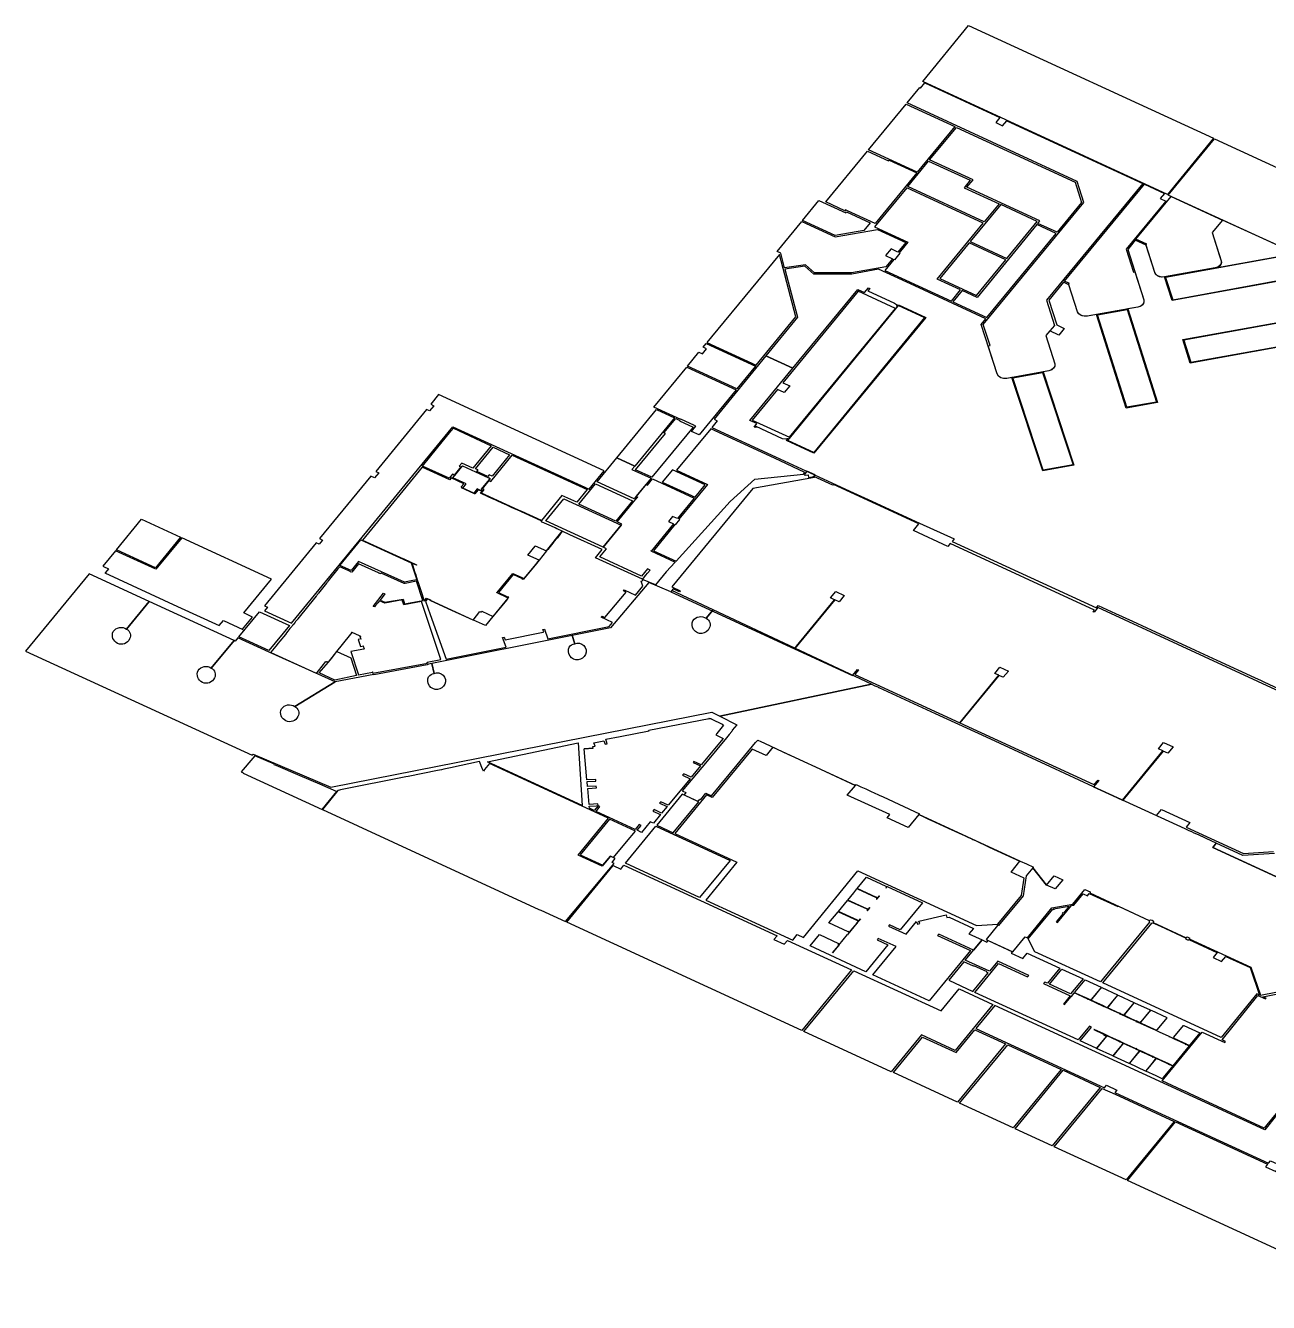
# Model space of a CAD drawing. Extents: x 12.25185 to 12.25467, y 41.79619 to 41.79728.
# Drawn here: x 12.251852 to 12.252783, y 41.796325 to 41.797281 of the extents above; entities that cross this region are included whole.
import ezdxf

# ---------------------------------------------------------------- set-up
doc = ezdxf.new("R2010")
doc.units = 0
doc.layers.add('RM$', color=3, linetype='CONTINUOUS')

msp = doc.modelspace()

# ---------------------------------------------------------------- linework, layer by layer
at = {"layer": 'RM$', "linetype": 'CONTINUOUS'}
for points in [[(12.25255816, 41.79728114), (12.25274166, 41.79719671), (12.25270721, 41.79715475), (12.25252378, 41.79723928)], [(12.2525121, 41.79722316), (12.25252154, 41.79723466), (12.25252225, 41.79723434), (12.2525254, 41.79723817), (12.25258163, 41.79721225), (12.25257848, 41.79720842), (12.2525836, 41.79720606), (12.25258675, 41.79720989), (12.25268858, 41.79716296), (12.2526165, 41.79707539), (12.25262245, 41.79705665), (12.25261902, 41.79705249), (12.25261595, 41.79704896), (12.25262268, 41.79702785), (12.25262269, 41.79702616), (12.25262187, 41.7970245), (12.2526204, 41.79702338), (12.25261819, 41.79702248), (12.25258672, 41.79701689), (12.25258435, 41.79701683), (12.25258219, 41.79701743), (12.25258046, 41.79701862), (12.25257946, 41.79702023), (12.25257276, 41.79704124), (12.25257421, 41.7970415), (12.25256919, 41.79705721), (12.25264436, 41.79714861), (12.25263947, 41.79716447)], [(12.25251135, 41.79722226), (12.25254779, 41.79720547), (12.2525197, 41.79717134), (12.25248331, 41.79718811)], [(12.25263792, 41.79716391), (12.25264276, 41.79714866), (12.25262444, 41.79712641), (12.2526101, 41.79713301), (12.25261159, 41.79713482), (12.25255694, 41.79716), (12.25256148, 41.79716552), (12.25252895, 41.79718051), (12.25254901, 41.79720489)], [(12.25274237, 41.79719638), (12.25292567, 41.79711191), (12.2528913, 41.79707014), (12.2528913, 41.79707014), (12.25270771, 41.79715415)], [(12.25248239, 41.79718706), (12.25249813, 41.7971798), (12.25249863, 41.79718041), (12.25251935, 41.79717086), (12.25248811, 41.79713291), (12.25246739, 41.79714246), (12.25246593, 41.79714313), (12.25246539, 41.79714246), (12.25245115, 41.79714902)], [(12.25251255, 41.79716059), (12.25252819, 41.79717959), (12.25255929, 41.79716526), (12.25255475, 41.79715974), (12.25258101, 41.79714764), (12.2525699, 41.79713415)], [(12.25256915, 41.79713323), (12.25251179, 41.79715967), (12.25248769, 41.79713039), (12.25251265, 41.79711889), (12.2525062, 41.79711105), (12.25250671, 41.79711081), (12.25250261, 41.79710583), (12.2525021, 41.79710606), (12.25249531, 41.79709781), (12.25254524, 41.7970748), (12.25255218, 41.79708323), (12.25253464, 41.79709131)], [(12.25268981, 41.7971624), (12.25270478, 41.7971555), (12.25270163, 41.79715167), (12.25270581, 41.79714974), (12.25267624, 41.79711381), (12.25268175, 41.79709656), (12.25268268, 41.79709673), (12.25268939, 41.79707571), (12.25268953, 41.79707432), (12.25268912, 41.79707301), (12.25268814, 41.79707174), (12.25268667, 41.79707085), (12.25268496, 41.79707028), (12.25264698, 41.79706352), (12.25264514, 41.79706342), (12.25264333, 41.79706373), (12.25264168, 41.7970645), (12.25264051, 41.79706554), (12.25263974, 41.79706684), (12.25263331, 41.79708705), (12.25263305, 41.79708786), (12.25263362, 41.79708796), (12.25262995, 41.79708967)], [(12.2524461, 41.79715021), (12.25246616, 41.79714096), (12.25246667, 41.79714158), (12.25248437, 41.79713344), (12.25247973, 41.79712777), (12.25245835, 41.79712394), (12.25243383, 41.79713525)], [(12.25260958, 41.79713447), (12.25258224, 41.79714708), (12.25255946, 41.79711941), (12.25258681, 41.7971068)], [(12.2527099, 41.79715314), (12.2527484, 41.79713553), (12.25274062, 41.79712608), (12.25274614, 41.79710878), (12.25274732, 41.79710505), (12.25274747, 41.79710371), (12.25274705, 41.79710231), (12.25274602, 41.79710105), (12.25274462, 41.79710021), (12.25274277, 41.79709961), (12.25270494, 41.79709288), (12.25270308, 41.79709275), (12.25270122, 41.79709309), (12.25269957, 41.79709385), (12.25269839, 41.7970949), (12.2526977, 41.79709619), (12.25269099, 41.79711721), (12.25269172, 41.79711734), (12.25268354, 41.79712111)], [(12.25243321, 41.79713447), (12.25245827, 41.79712292), (12.25248984, 41.79712845), (12.25251106, 41.79711867), (12.25250518, 41.79711152), (12.25250005, 41.79711388), (12.25249595, 41.7971089), (12.25250108, 41.79710654), (12.25249612, 41.79710051), (12.2524704, 41.79709594), (12.25244273, 41.7970959), (12.25243601, 41.79710207), (12.25242031, 41.79709977), (12.25241743, 41.79711075), (12.25241474, 41.79711199)], [(12.25262369, 41.79712549), (12.25260935, 41.79713209), (12.25256447, 41.79707756), (12.25255341, 41.79708266), (12.25254647, 41.79707423), (12.25257187, 41.79706253)], [(12.25258595, 41.79710572), (12.25255858, 41.79711833), (12.25253663, 41.79709166), (12.252564, 41.79707905)], [(12.25280343, 41.79709264), (12.25279803, 41.79710926), (12.25270569, 41.79709246), (12.25271109, 41.79707584)], [(12.2525034, 41.79706937), (12.25247554, 41.79708231), (12.25241903, 41.79701363), (12.25242415, 41.79701127), (12.25242008, 41.79700632), (12.25241495, 41.79700869), (12.25239609, 41.79698576), (12.25242391, 41.79697283)], [(12.25250578, 41.79707141), (12.25252522, 41.79706245), (12.25244215, 41.79696151), (12.25242271, 41.79697047)], [(12.25265477, 41.79706448), (12.25267701, 41.79706843), (12.25269897, 41.79699924), (12.25267673, 41.79699529)], [(12.252817, 41.79704559), (12.25281166, 41.79706222), (12.25271926, 41.79704562), (12.2527246, 41.79702899)], [(12.2523616, 41.79704298), (12.25239849, 41.79702601), (12.25238462, 41.79700914), (12.25234768, 41.79702614), (12.25235619, 41.79703649), (12.25235874, 41.79703532), (12.25236189, 41.79703915), (12.25235939, 41.7970403)], [(12.25234706, 41.79702538), (12.252384, 41.79700837), (12.25235629, 41.79697463), (12.25235065, 41.79697723), (12.2523538, 41.79698106), (12.25235279, 41.79698153), (12.25235298, 41.79698176), (12.25234272, 41.79698649), (12.25234253, 41.79698626), (12.25232248, 41.79699547)], [(12.25261412, 41.79694833), (12.25259133, 41.7970173), (12.25261356, 41.79702126), (12.25263638, 41.79695222)], [(12.25232435, 41.79699356), (12.25233779, 41.79698737), (12.25230818, 41.79695132), (12.25229475, 41.7969575)], [(12.25233883, 41.7969869), (12.2523419, 41.79698548), (12.25234171, 41.79698526), (12.25235196, 41.79698054), (12.25232102, 41.79694288), (12.25230873, 41.79694854), (12.25233103, 41.79697569), (12.25233001, 41.79697616)], [(12.25228003, 41.79693955), (12.25229475, 41.7969575), (12.25230818, 41.79695132), (12.25230604, 41.79694871), (12.25232039, 41.79694212), (12.2523078, 41.79692679)], [(12.25233639, 41.79694858), (12.25232871, 41.79693935), (12.25235331, 41.79692804), (12.25236091, 41.79693728)], [(12.25227875, 41.79693804), (12.25230652, 41.79692524), (12.25229394, 41.79690992), (12.25226618, 41.79692272)], [(12.25224149, 41.79691027), (12.25225507, 41.79692679), (12.25229793, 41.79690703), (12.25228434, 41.79689054)], [(12.25193859, 41.79691152), (12.25196784, 41.79689804), (12.25194906, 41.79687521), (12.25191983, 41.79688868)], [(12.25219794, 41.79672989), (12.25226572, 41.79674407), (12.25226878, 41.79669724)], [(12.25235612, 41.7966999), (12.25234367, 41.79670564), (12.25232455, 41.79668235), (12.252337, 41.79667662)], [(12.25232392, 41.79668158), (12.25237948, 41.79665602), (12.25235653, 41.79662814), (12.25230124, 41.79665398)], [(12.25264407, 41.79663094), (12.25264407, 41.79663094), (12.25264712, 41.79662957), (12.25264855, 41.79663131), (12.25267006, 41.79662139), (12.25267035, 41.79662174), (12.25269333, 41.79661097), (12.25269336, 41.79661018), (12.25269373, 41.79660981), (12.25265694, 41.79656507), (12.25260785, 41.79658769), (12.25260288, 41.79659726), (12.25262127, 41.79661956), (12.25262211, 41.79661918), (12.25262242, 41.79661956), (12.25262187, 41.79661981), (12.25263353, 41.79662178), (12.25262914, 41.79661646), (12.25262856, 41.79661672), (12.25262825, 41.79661634), (12.25262885, 41.79661606), (12.25262379, 41.79660993), (12.25262482, 41.79660946), (12.25263532, 41.79662219), (12.25263711, 41.79662251), (12.25264407, 41.79663094)], [(12.25269551, 41.79660904), (12.25269628, 41.7966094), (12.25270192, 41.79660679), (12.25272113, 41.79659792), (12.25272059, 41.79659726), (12.25272264, 41.79659632), (12.25272309, 41.79659687), (12.2527442, 41.79658714), (12.25274443, 41.79658703), (12.25274131, 41.79658323), (12.25274765, 41.79658031), (12.25275078, 41.79658411), (12.25276899, 41.79657572), (12.25277609, 41.7965551), (12.25277408, 41.79655603), (12.25274725, 41.79652345), (12.2526587, 41.79656426), (12.25269551, 41.79660904)], [(12.25271317, 41.79646023), (12.2527821, 41.79642855), (12.2527806, 41.79642671), (12.25278828, 41.79642317), (12.2527898, 41.79642501), (12.25285514, 41.79639499), (12.2528536, 41.79639311), (12.25291034, 41.79636702), (12.25287579, 41.79632504), (12.2526771, 41.7964164)]]:
    msp.add_lwpolyline(points, close=True, dxfattribs=at)
at = {"layer": 'RM$'}
for points in [[(12.25282742, 41.79709937), (12.2527484, 41.79713553), (12.25274062, 41.79712608), (12.25274732, 41.79710505), (12.2527474, 41.79710329), (12.25274657, 41.79710164), (12.25274453, 41.79709998), (12.25279847, 41.7971098)], [(12.25280416, 41.79709231), (12.25271065, 41.79707529), (12.25270493, 41.79709288), (12.25270258, 41.79709279), (12.25270038, 41.7970934), (12.25269868, 41.79709458), (12.2526977, 41.79709619), (12.25269116, 41.79711666), (12.25268298, 41.79712043), (12.25267731, 41.79711355), (12.25268939, 41.79707571), (12.25268943, 41.79707394), (12.25268863, 41.79707233), (12.25268711, 41.79707104), (12.25268496, 41.79707028), (12.25267746, 41.79706895), (12.25269969, 41.79699891), (12.25267628, 41.79699475), (12.25265405, 41.79706478), (12.25264711, 41.79706354), (12.25264476, 41.79706345), (12.25264246, 41.79706405), (12.25264072, 41.7970652), (12.25263974, 41.79706684), (12.25263331, 41.79708705), (12.25262931, 41.79708889), (12.25261834, 41.79707544), (12.2526242, 41.79705697), (12.25262978, 41.7970544), (12.25262568, 41.79704942), (12.25261902, 41.79705249), (12.25261595, 41.79704896), (12.25262268, 41.79702787), (12.25262269, 41.79702616), (12.25262187, 41.7970245), (12.25262034, 41.79702326), (12.25261819, 41.79702248), (12.25261402, 41.79702174), (12.25263711, 41.79695189), (12.25261368, 41.79694779), (12.25259061, 41.79701758), (12.25258672, 41.79701689), (12.25258438, 41.79701683), (12.25258219, 41.79701743), (12.25258046, 41.79701862), (12.25257946, 41.79702023), (12.25256761, 41.79705737), (12.25257102, 41.79706162), (12.25251787, 41.79708614), (12.25249076, 41.79709864), (12.2524706, 41.79709505), (12.25244215, 41.79709501), (12.25243559, 41.79710104), (12.25242056, 41.79709883), (12.25243003, 41.7970627), (12.25240633, 41.79703385), (12.25242659, 41.79702452), (12.2524752, 41.79708353), (12.25248026, 41.79708118), (12.25248317, 41.79708472), (12.25248419, 41.79708424), (12.25248277, 41.79708252), (12.25250278, 41.79707331), (12.25250409, 41.79707218), (12.25250436, 41.79707054), (12.25250559, 41.79707203), (12.25252605, 41.7970626), (12.25244235, 41.79696089), (12.25242188, 41.79697032), (12.25242314, 41.79697187), (12.25242073, 41.79697139), (12.25241884, 41.79697173), (12.25239908, 41.79698081), (12.25239846, 41.79698006), (12.25239744, 41.79698053), (12.25239955, 41.7969831), (12.25239443, 41.79698547), (12.25242659, 41.79702452), (12.25240633, 41.79703385), (12.2523675, 41.79698635), (12.25236989, 41.79698521), (12.25236584, 41.79698027), (12.25241354, 41.79695829), (12.25247205, 41.79693124), (12.25248575, 41.79692492), (12.25252129, 41.79690855), (12.25252137, 41.79690864), (12.25254727, 41.79689671), (12.25254574, 41.79689491), (12.25265387, 41.79684511), (12.25265532, 41.79684687), (12.25266814, 41.79684096), (12.25268093, 41.79683507), (12.25268093, 41.79683507), (12.25268093, 41.79683507), (12.25269167, 41.79683012), (12.25269503, 41.79682857), (12.25272779, 41.79681347), (12.2527441, 41.79680596), (12.2527442, 41.79680591), (12.25277243, 41.7967929), (12.25277736, 41.79679063), (12.25277921, 41.79678977), (12.25280453, 41.79677805)], [(12.25281768, 41.79704525), (12.25272415, 41.79702845), (12.25271854, 41.79704595), (12.25281208, 41.79706276)], [(12.2527949, 41.79678087), (12.25265507, 41.79684531), (12.25265228, 41.79684193), (12.25265153, 41.79684227), (12.25265248, 41.79684343), (12.25254438, 41.79689321), (12.25254271, 41.79689117), (12.2525168, 41.79690311), (12.25252097, 41.79690816), (12.25245707, 41.79693761), (12.25245655, 41.79693698), (12.25244224, 41.79694358), (12.25244314, 41.79694466), (12.25243709, 41.79694744), (12.25243497, 41.79694479), (12.25243573, 41.7969446), (12.25243811, 41.79694468), (12.2524382, 41.79694271), (12.25244247, 41.79694347), (12.25244251, 41.79694336), (12.25244275, 41.79694263), (12.2523965, 41.79693437), (12.25233597, 41.7968608), (12.25234225, 41.79685791), (12.25234168, 41.79685722), (12.25233697, 41.79685939), (12.25233514, 41.79685716), (12.25242765, 41.79681453), (12.25242921, 41.79681643), (12.25245784, 41.79685122), (12.25245481, 41.79685262), (12.25245869, 41.79685734), (12.252465, 41.79685443), (12.25246112, 41.79684971), (12.25245796, 41.79685117), (12.25242776, 41.79681447), (12.25247125, 41.79679444), (12.25247251, 41.79679598), (12.25247503, 41.79679903), (12.25247578, 41.79679869), (12.25247299, 41.79679531), (12.25255157, 41.79675909), (12.2525808, 41.79679462), (12.25257777, 41.79679602), (12.25258165, 41.79680074), (12.25258796, 41.79679783), (12.25258407, 41.79679311), (12.25258092, 41.79679456), (12.25255168, 41.79675904), (12.25265208, 41.79671277), (12.25265487, 41.79671615), (12.25265561, 41.79671581), (12.25265183, 41.79671121), (12.25266585, 41.79670475), (12.25267351, 41.79670122), (12.25270375, 41.79673796), (12.25270028, 41.79673955), (12.25270417, 41.79674427), (12.25271134, 41.79674097), (12.25270745, 41.79673625), (12.25270387, 41.7967379), (12.25267363, 41.79670116), (12.25267535, 41.79670037), (12.25269888, 41.79668953), (12.25270266, 41.79669413), (12.25272388, 41.79668435), (12.25272109, 41.79668097), (12.25276411, 41.79666114), (12.25278665, 41.79666262)], [(12.25289292, 41.79659569), (12.25274099, 41.79666568), (12.25274198, 41.79666689), (12.25274198, 41.79666689), (12.25274278, 41.79666786), (12.25274367, 41.79666894), (12.25273621, 41.79667237), (12.25273621, 41.79667237), (12.25273621, 41.79667237), (12.25273305, 41.79667383), (12.25273294, 41.79667389), (12.25273026, 41.79667512), (12.25272719, 41.79667654), (12.2527254, 41.79667736), (12.25272344, 41.79667827), (12.25272044, 41.79667965), (12.25265183, 41.79671121), (12.2526194, 41.79672616), (12.25257153, 41.79674822), (12.25253337, 41.79676581), (12.25249121, 41.79678524), (12.25249101, 41.79678533), (12.25249034, 41.79678564), (12.25248966, 41.79678595), (12.252489, 41.79678625), (12.25248829, 41.79678658), (12.25248731, 41.79678703), (12.2524855, 41.79678787), (12.2524855, 41.79678787), (12.2524855, 41.79678787), (12.25237174, 41.79676403), (12.25238455, 41.79675742), (12.25238103, 41.7967536), (12.25238141, 41.79675341), (12.25238068, 41.79675252), (12.25238076, 41.79675249), (12.25237895, 41.79675028), (12.25237696, 41.79674788), (12.25237688, 41.79674791), (12.25236236, 41.79673031), (12.25234375, 41.79670805), (12.25234414, 41.79670787), (12.25234649, 41.79670678), (12.25234504, 41.79670501), (12.2523555, 41.79670019), (12.25235696, 41.79670196), (12.25235757, 41.79670168), (12.25236138, 41.7967063), (12.25236569, 41.79670432), (12.25238481, 41.7967276), (12.25239858, 41.79674436), (12.25240019, 41.79674607), (12.25240258, 41.79674497), (12.2524052, 41.79674377), (12.25242327, 41.79673535), (12.25242779, 41.79673327), (12.25243793, 41.79672859), (12.2524403, 41.7967275), (12.25244359, 41.79672598), (12.25245856, 41.79671908), (12.2524735, 41.7967122), (12.25247405, 41.79671279), (12.25247749, 41.79671119), (12.25248111, 41.79670954), (12.25248568, 41.79670742), (12.25248686, 41.79670688), (12.2524911, 41.79670493), (12.25249413, 41.79670353), (12.25252142, 41.79669096), (12.25252099, 41.79669044), (12.25252373, 41.79668905), (12.25252758, 41.79668727), (12.25253257, 41.79668498), (12.25254294, 41.7966802), (12.25255562, 41.79667435), (12.25255818, 41.79667317), (12.25256048, 41.79667211), (12.25256146, 41.79667166), (12.25256331, 41.79667081), (12.25257364, 41.79666605), (12.25258551, 41.79666057), (12.25259666, 41.79665544), (12.25259677, 41.79665557), (12.25260145, 41.79665342), (12.25260669, 41.796651), (12.2526062, 41.79665043), (12.2526166, 41.79663756), (12.25262228, 41.79664446), (12.25262864, 41.79664154), (12.25262296, 41.79663463), (12.2526166, 41.79663756), (12.2526062, 41.79665043), (12.25260128, 41.79664446), (12.25259894, 41.7966296), (12.25258067, 41.7966074), (12.25257988, 41.79660734), (12.25257135, 41.79659677), (12.25257293, 41.79659604), (12.25259119, 41.79658765), (12.25260063, 41.79659889), (12.2526022, 41.79659815), (12.25262044, 41.79662061), (12.25263627, 41.79662327), (12.25264531, 41.79663419), (12.25264916, 41.79663243), (12.25264915, 41.79663209), (12.25264886, 41.79663168), (12.25269333, 41.79661099), (12.25269446, 41.79661153), (12.25269577, 41.79661135), (12.25269657, 41.79661054), (12.25269641, 41.79660957), (12.25272125, 41.79659807), (12.25272185, 41.7965988), (12.2527239, 41.79659785), (12.25272337, 41.79659721), (12.25276947, 41.79657597), (12.25277677, 41.79655523), (12.25283913, 41.79656747)], [(12.25227687, 41.79673998), (12.25227687, 41.79673998), (12.25227687, 41.79673998), (12.25227027, 41.79673966), (12.25227687, 41.79673998), (12.25227687, 41.79673998), (12.25227687, 41.79673998), (12.25227676, 41.79674124), (12.25227839, 41.79674156), (12.25227748, 41.79674417), (12.25228505, 41.79674562), (12.25228596, 41.79674305), (12.25228758, 41.79674337), (12.25228636, 41.79674685), (12.25229718, 41.79674891), (12.25231883, 41.79675315), (12.25231873, 41.79675346), (12.25236389, 41.79676237), (12.25236391, 41.79676234), (12.25236367, 41.79676229), (12.25236373, 41.79676212), (12.25236432, 41.79676223), (12.25236434, 41.79676216), (12.25236504, 41.7967623), (12.25236543, 41.7967621), (12.25236547, 41.79676213), (12.25237398, 41.79675774), (12.25237393, 41.79675768), (12.25237452, 41.79675737), (12.25236951, 41.79675104), (12.25236951, 41.79675104), (12.25236875, 41.79675004), (12.25237436, 41.79674741), (12.25235798, 41.79672752), (12.25235241, 41.79673019), (12.25235178, 41.79672942), (12.25235741, 41.79672683), (12.25235041, 41.79671832), (12.25234478, 41.79672091), (12.2523439, 41.79671984), (12.25234951, 41.79671722), (12.25233319, 41.7966974), (12.25232756, 41.79669999), (12.25232668, 41.79669892), (12.25233231, 41.79669632), (12.25232827, 41.79669142), (12.25232264, 41.79669402), (12.25232176, 41.79669294), (12.25232751, 41.79669029), (12.25232217, 41.79668379), (12.25231977, 41.79668493), (12.25231326, 41.79667702), (12.25230992, 41.79667856), (12.25231288, 41.79668215), (12.25231144, 41.79668281), (12.25230849, 41.79667922), (12.2522791, 41.79669277), (12.25228205, 41.79669636), (12.25228066, 41.79669689), (12.25227766, 41.79669343), (12.25227416, 41.79669504), (12.25227402, 41.7966967), (12.25227913, 41.79669695), (12.25228062, 41.79669702), (12.25228051, 41.79669828), (12.25228051, 41.79669828), (12.25227391, 41.79669795), (12.25227286, 41.79670999), (12.25227946, 41.79671031), (12.25227934, 41.79671157), (12.25227275, 41.79671125), (12.25227241, 41.79671514), (12.25227901, 41.79671546), (12.2522789, 41.79671672), (12.2522723, 41.7967164), (12.25227027, 41.79673966)], [(12.25278722, 41.79666123), (12.25276356, 41.79665972), (12.25274367, 41.79666894), (12.25274198, 41.79666689), (12.25274099, 41.79666568), (12.25284021, 41.79661998)], [(12.25281307, 41.79649629), (12.25278153, 41.79645796), (12.25277963, 41.79645565), (12.25272361, 41.79648147), (12.25272051, 41.7964829), (12.25271991, 41.79648318), (12.25271991, 41.79648318), (12.25271991, 41.79648318), (12.25271818, 41.79648397), (12.25270312, 41.79649092), (12.25273322, 41.7965275), (12.25275003, 41.79651975), (12.25275067, 41.79652052), (12.25274797, 41.79652179), (12.25274797, 41.79652179), (12.2527747, 41.79655496), (12.25278049, 41.7965523), (12.25278095, 41.79655286), (12.25277856, 41.79655396), (12.25283755, 41.79656556)], [(12.25266795, 41.7964809), (12.25271204, 41.79646058), (12.25267607, 41.79641687), (12.25262234, 41.79644162), (12.25265832, 41.79648533), (12.25266795, 41.7964809)]]:
    msp.add_lwpolyline(points, dxfattribs=at)
for points in [[(12.25239912, 41.79702679), (12.25242882, 41.79706294), (12.25241646, 41.79710964), (12.25239529, 41.797084), (12.2523657, 41.79704798), (12.25236223, 41.79704375)], [(12.25206952, 41.79689384), (12.25203078, 41.79684669), (12.25203293, 41.7968457), (12.2520307, 41.79684298), (12.25205093, 41.79683367), (12.25217191, 41.79698065), (12.25227393, 41.7969339), (12.25228517, 41.79694765), (12.25216124, 41.79700477), (12.25215533, 41.79699756), (12.25215759, 41.79699651), (12.25215442, 41.79699266), (12.25215222, 41.79699367), (12.25211409, 41.79694733), (12.25211633, 41.7969463), (12.25211315, 41.79694244), (12.25211046, 41.79694367), (12.25207194, 41.79689696), (12.2520742, 41.79689592), (12.25207168, 41.79689285)], [(12.25217224, 41.7969796), (12.25220069, 41.79696656), (12.25218691, 41.79694972), (12.2521785, 41.79695358), (12.2521766, 41.79695125), (12.25217784, 41.79695065), (12.25217283, 41.79694453), (12.25217157, 41.79694511), (12.25216913, 41.79694212), (12.25214909, 41.7969513), (12.25215954, 41.79696407), (12.25217042, 41.79697737)], [(12.25241277, 41.79695724), (12.25236501, 41.79697926), (12.25233947, 41.79694822), (12.25236258, 41.79693757), (12.2523411, 41.79691145), (12.25234155, 41.79691124), (12.2523384, 41.7969074), (12.25233819, 41.7969075), (12.25232206, 41.7968879), (12.2523391, 41.79688005), (12.25237965, 41.7969247), (12.25239797, 41.79694153), (12.25243462, 41.79694522), (12.25243563, 41.79694652)], [(12.25220209, 41.79696543), (12.2522144, 41.79695979), (12.25220121, 41.79694367), (12.25219916, 41.79694461), (12.25219815, 41.79694338), (12.25218996, 41.79694716), (12.25219095, 41.79694837), (12.2521889, 41.79694931)], [(12.25219918, 41.79694043), (12.25220042, 41.79693986), (12.25221639, 41.79695937), (12.25227247, 41.79693367), (12.25226471, 41.79692419), (12.25225358, 41.79692929), (12.25223818, 41.79691048), (12.25222352, 41.7969172), (12.25222108, 41.79691832), (12.25219324, 41.79693109), (12.25219541, 41.79693374), (12.25219415, 41.79693432)], [(12.25215506, 41.79685064), (12.25216808, 41.79684467), (12.25218691, 41.79683605), (12.252187, 41.796836), (12.25219214, 41.79684228), (12.25219306, 41.79684185), (12.25219344, 41.79684231), (12.25219348, 41.79684265), (12.25220204, 41.79683875), (12.25221328, 41.79685249), (12.25220508, 41.79685626), (12.25220476, 41.79685644), (12.25220481, 41.7968565), (12.25220512, 41.79685659), (12.25221682, 41.79687087), (12.25222521, 41.79686706), (12.25223391, 41.79687769), (12.25223646, 41.79688081), (12.25222811, 41.79688469), (12.25223351, 41.79689129), (12.25223348, 41.79689154), (12.25223355, 41.79689163), (12.25224211, 41.79688772), (12.25225385, 41.79690247), (12.25225057, 41.79690397), (12.25224968, 41.79690438), (12.25224843, 41.79690495), (12.2522457, 41.7969062), (12.25224234, 41.79690774), (12.25223882, 41.79690936), (12.25223807, 41.79691016), (12.25222006, 41.79691841), (12.25221805, 41.79691934), (12.25221578, 41.79692038), (12.25221219, 41.79692202), (12.25220871, 41.79692362), (12.25220561, 41.79692504), (12.25220401, 41.79692577), (12.25220401, 41.79692577), (12.25220273, 41.79692635), (12.25220117, 41.79692707), (12.25219839, 41.79692834), (12.25219839, 41.79692834), (12.25219265, 41.79693097), (12.25219438, 41.79693308), (12.25219332, 41.79693356), (12.25219266, 41.79693275), (12.25219082, 41.7969336), (12.25218832, 41.79693053), (12.25218809, 41.79693043), (12.25217834, 41.7969349), (12.25217883, 41.79693549), (12.25217814, 41.79693581), (12.25218001, 41.7969381), (12.25217067, 41.79694238), (12.25216956, 41.79694103), (12.25214881, 41.79695053), (12.25210409, 41.79689588), (12.25213498, 41.79688172), (12.25213504, 41.7968818), (12.25214468, 41.79687738), (12.25214456, 41.79687723), (12.25214466, 41.79687718), (12.25214461, 41.79687712), (12.25214114, 41.79687867), (12.25214156, 41.79687739), (12.2521418, 41.79687665), (12.25214261, 41.79687419), (12.25214343, 41.7968717), (12.25214343, 41.7968717), (12.25214361, 41.79687112), (12.25214378, 41.79687063), (12.25214405, 41.7968698), (12.25214412, 41.79686959), (12.25214412, 41.79686959), (12.25214412, 41.79686959), (12.25214412, 41.79686959), (12.25214491, 41.79686716), (12.25214524, 41.79686617), (12.25214619, 41.79686328), (12.25214632, 41.79686289), (12.25214644, 41.7968625), (12.25214765, 41.79685883), (12.25214865, 41.79685575), (12.25215049, 41.79685024), (12.25215223, 41.79685237), (12.25215271, 41.79685209), (12.25215505, 41.79685101), (12.25215506, 41.79685064)], [(12.25217915, 41.79695156), (12.25219849, 41.79694259), (12.25219866, 41.79694262), (12.25219991, 41.79694204), (12.25219925, 41.79694124), (12.25219919, 41.79694116), (12.25219908, 41.79694121), (12.25219318, 41.79693399), (12.25219339, 41.7969339), (12.25219322, 41.79693387), (12.25219256, 41.79693306), (12.25219015, 41.79693415), (12.25218757, 41.796931), (12.25217936, 41.79693476), (12.25218195, 41.79693792), (12.2521718, 41.79694258), (12.2521728, 41.79694381), (12.25217291, 41.79694376), (12.25217335, 41.7969443), (12.25217837, 41.79695044), (12.25217881, 41.79695098), (12.25217861, 41.79695107), (12.25217867, 41.79695115), (12.25217877, 41.7969511)], [(12.25232142, 41.79694164), (12.25235268, 41.79692727), (12.25234009, 41.79691193), (12.25233644, 41.7969136), (12.25233328, 41.79690976), (12.25233716, 41.79690797), (12.25232063, 41.79688788), (12.25232047, 41.79688795), (12.25232027, 41.79688771), (12.25233847, 41.79687932), (12.25233161, 41.79687206), (12.25232369, 41.79686244), (12.25232369, 41.79686244), (12.25231401, 41.79686646), (12.25231651, 41.79686951), (12.25231779, 41.79687107), (12.25231965, 41.79687334), (12.25231761, 41.79687428), (12.25231322, 41.79686893), (12.25228203, 41.79688322), (12.25228701, 41.79688931), (12.25228436, 41.79689053), (12.25229793, 41.79690703), (12.25229856, 41.7969078), (12.25229497, 41.79690945), (12.25230995, 41.79692769), (12.2523101, 41.79692762), (12.25231031, 41.79692786), (12.25230913, 41.7969284), (12.25231662, 41.79693753), (12.25231764, 41.79693706)], [(12.2520361, 41.79686656), (12.25196887, 41.79689756), (12.25194945, 41.79687397), (12.2519192, 41.79688791), (12.25190966, 41.7968763), (12.25191025, 41.79687602), (12.25191384, 41.79687438), (12.25191163, 41.79687169), (12.25191129, 41.79687127), (12.25196557, 41.79684625), (12.25199696, 41.79683179), (12.25200009, 41.79683559), (12.25201463, 41.79682889), (12.25201474, 41.79682902), (12.25201474, 41.79682903), (12.25201444, 41.79682917), (12.25202192, 41.79683826), (12.25201531, 41.7968413)], [(12.25215506, 41.79685064), (12.25215494, 41.7968507), (12.25215482, 41.79685093), (12.25215278, 41.79685187), (12.25215137, 41.79685014), (12.25215486, 41.79684027), (12.25216675, 41.79680659), (12.25221171, 41.79681563), (12.25220911, 41.79682286), (12.25221028, 41.79682309), (12.25221094, 41.79682125), (12.25223955, 41.796827), (12.25223999, 41.79682706), (12.25223932, 41.79682893), (12.25224048, 41.79682917), (12.25224308, 41.79682193), (12.252289, 41.7968312), (12.25229146, 41.79683407), (12.25228297, 41.79683804), (12.25228361, 41.7968388), (12.25228578, 41.79683778), (12.25230178, 41.79685683), (12.25229964, 41.79685784), (12.25230028, 41.7968586), (12.25230875, 41.79685461), (12.25231421, 41.79686138), (12.25231286, 41.79686521), (12.25231429, 41.7968655), (12.25231404, 41.7968665), (12.25227876, 41.79688267), (12.25228375, 41.79688877), (12.25225941, 41.79689992), (12.25225385, 41.79690247), (12.25225014, 41.79689753), (12.25225009, 41.79689747), (12.25225004, 41.7968974), (12.25224762, 41.79689444), (12.25224298, 41.79688878), (12.25224211, 41.79688772), (12.25223649, 41.79688085), (12.25223447, 41.79687837), (12.25222596, 41.79686798), (12.25222449, 41.7968663), (12.25222371, 41.79686665), (12.25222392, 41.79686692), (12.25221707, 41.79687006), (12.25220602, 41.79685656), (12.25221288, 41.79685342), (12.2522134, 41.79685319), (12.25221358, 41.79685341), (12.25221374, 41.79685334), (12.25221333, 41.79685283), (12.25221336, 41.79685258), (12.25221331, 41.79685252), (12.25221297, 41.79685212), (12.25221281, 41.79685191), (12.25221271, 41.79685179), (12.25221103, 41.79684974), (12.25220309, 41.79684004), (12.25220213, 41.79683886), (12.25220204, 41.79683875), (12.25220201, 41.7968387), (12.25220198, 41.79683867), (12.25220183, 41.79683875), (12.25219624, 41.79683195), (12.25218742, 41.79683599), (12.25218709, 41.79683597), (12.252187, 41.796836)], [(12.25210307, 41.79689615), (12.25214073, 41.79687885), (12.25214491, 41.79686607), (12.25214189, 41.79686549), (12.25213565, 41.79686435), (12.25210115, 41.79687992), (12.2520956, 41.79687303), (12.25208717, 41.79687683)], [(12.2521133, 41.79684596), (12.25211254, 41.7968463), (12.25211238, 41.79684611), (12.25211212, 41.79684623), (12.25212, 41.79685602), (12.25212104, 41.79685556), (12.25211737, 41.79685091), (12.25212086, 41.79684934), (12.25213463, 41.79685166), (12.25213578, 41.79684819), (12.25214945, 41.79685073), (12.25214473, 41.79686499), (12.25213615, 41.7968634), (12.25213542, 41.79686326), (12.2521182, 41.79687103), (12.25211786, 41.7968706), (12.25211786, 41.7968706), (12.25211736, 41.79687083), (12.25211723, 41.79687089), (12.25211678, 41.79687109), (12.25211652, 41.79687121), (12.25211614, 41.79687138), (12.25210121, 41.79687811), (12.25209626, 41.79687196), (12.252096, 41.79687207), (12.25209584, 41.79687188), (12.25209392, 41.79687275), (12.25208711, 41.79687582), (12.25208583, 41.79687424), (12.25207861, 41.79686527), (12.25207843, 41.79686505), (12.25207832, 41.79686491), (12.25207789, 41.79686438), (12.25207725, 41.79686358), (12.25207133, 41.79685624), (12.25207097, 41.79685579), (12.25207069, 41.79685544), (12.25207048, 41.79685518), (12.25207026, 41.7968549), (12.25207, 41.79685458), (12.2520697, 41.79685421), (12.25206953, 41.796854), (12.25206398, 41.79684712), (12.25205579, 41.79683695), (12.25205565, 41.79683677), (12.25205542, 41.79683649), (12.25205519, 41.79683621), (12.25205481, 41.79683573), (12.2520545, 41.79683535), (12.25205414, 41.7968349), (12.25205378, 41.79683445), (12.25205304, 41.79683353), (12.25205218, 41.79683247), (12.25205189, 41.7968321), (12.25205124, 41.79683129), (12.25204985, 41.79682957), (12.25204823, 41.79682756), (12.2520473, 41.79682641), (12.25204641, 41.7968253), (12.25204226, 41.7968202), (12.25204102, 41.79681866), (12.25204096, 41.79681868), (12.25203925, 41.79681656), (12.2520368, 41.79681353), (12.25203686, 41.7968135), (12.25203558, 41.7968119), (12.2520358, 41.7968118), (12.25203566, 41.79681162), (12.25206953, 41.79679634), (12.25206967, 41.79679652), (12.25206994, 41.7967964), (12.25206995, 41.79679641), (12.25207121, 41.79679799), (12.25207127, 41.79679796), (12.25207678, 41.79680484), (12.25207681, 41.79680488), (12.25207731, 41.79680466), (12.25207756, 41.79680496), (12.25207862, 41.79680449), (12.25208499, 41.79681246), (12.25209439, 41.79682421), (12.25209635, 41.79682665), (12.25209609, 41.79682677), (12.25209619, 41.79682689), (12.25210174, 41.79682432), (12.25210174, 41.79682432), (12.25210283, 41.79682382), (12.25210274, 41.79682371), (12.25210217, 41.79682397), (12.2521029, 41.79682178), (12.25210323, 41.79682184), (12.25210324, 41.79682181), (12.25210099, 41.79682138), (12.25210272, 41.79681623), (12.25210498, 41.79681664), (12.25210499, 41.7968166), (12.25210466, 41.79681654), (12.25210547, 41.79681435), (12.25210514, 41.79681428), (12.2520954, 41.79681246), (12.25210117, 41.79679503), (12.25211158, 41.79679698), (12.2521115, 41.79679721), (12.25211162, 41.79679723), (12.25211196, 41.79679623), (12.25211184, 41.79679621), (12.25211158, 41.79679698), (12.2521115, 41.79679721), (12.25211162, 41.79679723), (12.25211196, 41.79679623), (12.25215281, 41.79680379), (12.25215255, 41.79680456), (12.25215255, 41.79680456), (12.25215269, 41.79680458), (12.25216283, 41.79680646), (12.25215344, 41.79683486), (12.25214846, 41.79684985), (12.25213507, 41.79684737), (12.25213389, 41.79685092), (12.2521342, 41.79685113), (12.25212084, 41.79684865), (12.2521169, 41.79685043), (12.25211563, 41.79684885), (12.25211498, 41.79684804), (12.25211467, 41.79684765), (12.25211431, 41.7968472), (12.25211401, 41.79684684)], [(12.25202697, 41.7968422), (12.25204945, 41.79683186), (12.25203402, 41.7968131), (12.25201156, 41.79682344)], [(12.25208499, 41.79681248), (12.25209543, 41.79680763), (12.25209982, 41.79679436), (12.25208343, 41.79679108), (12.25207175, 41.79679635), (12.25207877, 41.79680453), (12.25208099, 41.79680731)], [(12.2524116, 41.79674073), (12.2524065, 41.79673454), (12.252396, 41.7967394), (12.25236615, 41.79670304), (12.25236177, 41.79670506), (12.25233803, 41.79667615), (12.25238461, 41.79665472), (12.25236127, 41.79662636), (12.25242651, 41.79659635), (12.25242989, 41.79660046), (12.25243444, 41.79659838), (12.25247524, 41.79664831), (12.25256405, 41.79660737), (12.25257994, 41.79660824), (12.25259771, 41.79662984), (12.25259981, 41.79664273), (12.25258993, 41.79664725), (12.25259666, 41.79665544), (12.25252092, 41.79669035), (12.25251298, 41.79668071), (12.25249722, 41.7966878), (12.25249917, 41.7966904), (12.25246734, 41.79670493), (12.2524735, 41.7967122), (12.25241179, 41.79674064)], [(12.25201333, 41.79672239), (12.25201494, 41.79672167), (12.25201475, 41.79672144), (12.25207408, 41.7966941), (12.25208496, 41.79670767), (12.25208476, 41.79670763), (12.25207213, 41.79671303), (12.25205764, 41.79671924), (12.25203954, 41.79672698), (12.25203801, 41.79672764), (12.25203832, 41.79672805), (12.2520235, 41.79673441), (12.252022, 41.79673264)], [(12.25225619, 41.79661028), (12.25228875, 41.79664888), (12.25229272, 41.79665372), (12.25229113, 41.79665456), (12.25229173, 41.79665529), (12.25229356, 41.79665751), (12.25228984, 41.79665922), (12.2522837, 41.79665176), (12.25226576, 41.79665992), (12.25228846, 41.79668754), (12.25228775, 41.79668787), (12.25219942, 41.79672859), (12.25219569, 41.79672406), (12.25219473, 41.79672288), (12.25219403, 41.7967243), (12.25219184, 41.79673004), (12.25217004, 41.79672524), (12.25216894, 41.79672501), (12.25216518, 41.79672427), (12.25216341, 41.79672391), (12.25216192, 41.79672362), (12.25216044, 41.79672333), (12.25213845, 41.79671895), (12.2521367, 41.79671862), (12.2520877, 41.79670883), (12.25208693, 41.79670869), (12.25208569, 41.79670844), (12.2520742, 41.79669404), (12.25223639, 41.7966193), (12.25223766, 41.79661872)], [(12.25230863, 41.79667792), (12.25228917, 41.79668689), (12.25226718, 41.79666017), (12.25228418, 41.79665234), (12.25228984, 41.79665922), (12.25229231, 41.79665808), (12.25230198, 41.79666984)], [(12.25229195, 41.79665212), (12.25229759, 41.79664952), (12.25229998, 41.79665244), (12.25241478, 41.79659965), (12.25241238, 41.79659672), (12.25242006, 41.79659319), (12.25242246, 41.79659611), (12.25247056, 41.79657408), (12.25243324, 41.7965287), (12.25225717, 41.79660979)], [(12.25246756, 41.79660045), (12.25246775, 41.79660036), (12.25246806, 41.79660075), (12.25246788, 41.79660083), (12.25247016, 41.7966036), (12.25247002, 41.79660367), (12.25246879, 41.79660218), (12.25246839, 41.79660236), (12.25246849, 41.79660247), (12.25246797, 41.79660271), (12.25246788, 41.79660259), (12.25245357, 41.79660919), (12.25246043, 41.79661753), (12.2524607, 41.79661741), (12.25246081, 41.79661754), (12.25247486, 41.79661107), (12.25247476, 41.79661096), (12.25247527, 41.79661072), (12.25247537, 41.79661084), (12.25247576, 41.79661065), (12.2524748, 41.79660948), (12.25247461, 41.79660957), (12.2524743, 41.79660918), (12.25247448, 41.7966091), (12.25247005, 41.79660371), (12.25247019, 41.79660365), (12.25247463, 41.79660903), (12.25247481, 41.79660895), (12.25247513, 41.79660933), (12.25247494, 41.79660941), (12.25247518, 41.7966097), (12.25247722, 41.79661219), (12.25247708, 41.79661225), (12.25247585, 41.79661076), (12.25247546, 41.79661094), (12.25247555, 41.79661106), (12.25247504, 41.79661129), (12.25247494, 41.79661118), (12.25246064, 41.79661777), (12.2524675, 41.79662611), (12.25246776, 41.79662599), (12.25246787, 41.79662613), (12.25248192, 41.79661966), (12.25248183, 41.79661954), (12.25248198, 41.79661947), (12.25248234, 41.7966193), (12.25248243, 41.79661942), (12.25248283, 41.79661924), (12.2524821, 41.79661835), (12.25248225, 41.79661829), (12.25248429, 41.79662077), (12.25248415, 41.79662084), (12.25248292, 41.79661934), (12.25248252, 41.79661953), (12.25248262, 41.79661964), (12.2524821, 41.79661988), (12.25248201, 41.79661976), (12.2524677, 41.79662636), (12.25247212, 41.79663173), (12.25247456, 41.79663469), (12.25247483, 41.79663457), (12.25247494, 41.79663471), (12.25248898, 41.79662824), (12.25248889, 41.79662812), (12.2524894, 41.79662789), (12.2524895, 41.796628), (12.25248989, 41.79662782), (12.25248917, 41.79662694), (12.25248931, 41.79662687), (12.25249135, 41.79662936), (12.25249121, 41.79662942), (12.25248998, 41.79662793), (12.25248959, 41.79662811), (12.25248968, 41.79662823), (12.25248917, 41.79662846), (12.25248907, 41.79662835), (12.25247477, 41.79663494), (12.25247821, 41.79663912), (12.25248179, 41.79664347), (12.25249625, 41.79663681), (12.252497, 41.79663646), (12.25249623, 41.79663552), (12.25249637, 41.79663546), (12.25249715, 41.79663639), (12.25249715, 41.79663639), (12.25252357, 41.79662421), (12.25250699, 41.79660405), (12.25249887, 41.79660779), (12.25249805, 41.7966068), (12.25251129, 41.7966007), (12.25251926, 41.79661039), (12.2525199, 41.79660839), (12.25252154, 41.79660868), (12.25252094, 41.79661057), (12.25254131, 41.79661522), (12.25254195, 41.79661322), (12.25254359, 41.79661352), (12.25256174, 41.79660515), (12.2525584, 41.79660109), (12.25256821, 41.79659657), (12.2525619, 41.7965889), (12.25253586, 41.7966009), (12.25253498, 41.79659983), (12.25255958, 41.79658849), (12.25254585, 41.7965718), (12.25252861, 41.79655085), (12.25248641, 41.7965703), (12.25250382, 41.79659145), (12.25249048, 41.7965976), (12.25248966, 41.79659661), (12.25249778, 41.79659287), (12.25248119, 41.79657271), (12.2524394, 41.79659197), (12.25244642, 41.7966005), (12.25246073, 41.7965939), (12.25246063, 41.79659379), (12.25246099, 41.79659362), (12.25246021, 41.79659268), (12.25246058, 41.79659251), (12.25246036, 41.79659225), (12.25246054, 41.79659216), (12.25245611, 41.79658678), (12.25245625, 41.79658671), (12.25246069, 41.79659209), (12.25246087, 41.79659201), (12.25246119, 41.79659239), (12.252461, 41.79659248)], [(12.25270871, 41.79652409), (12.2527091, 41.79652391), (12.25271324, 41.79652201), (12.25271333, 41.79652211), (12.25271133, 41.79652303), (12.25271157, 41.79652333), (12.25271173, 41.79652326), (12.25271204, 41.79652364), (12.25271189, 41.79652371), (12.25271903, 41.79653238), (12.25271921, 41.7965323), (12.25271937, 41.7965325), (12.25273143, 41.79652694), (12.25272413, 41.79651807), (12.25272357, 41.79651739), (12.25272109, 41.79651854), (12.25272121, 41.79651867), (12.25272069, 41.79651891), (12.25272058, 41.79651877), (12.25271338, 41.79652209), (12.2527133, 41.79652198), (12.25272049, 41.79651866), (12.25272038, 41.79651853), (12.25272089, 41.79651829), (12.252721, 41.79651843), (12.25272348, 41.79651729), (12.25271111, 41.79650226), (12.25270918, 41.79650315), (12.25270863, 41.7965034), (12.25270875, 41.79650354), (12.25270824, 41.79650377), (12.25270812, 41.79650364), (12.25270093, 41.79650695), (12.25270084, 41.79650684), (12.25270803, 41.79650353), (12.25270792, 41.79650339), (12.25270843, 41.79650315), (12.25270855, 41.79650329), (12.25271102, 41.79650215), (12.2527049, 41.79649471), (12.25270317, 41.7964926), (12.25269875, 41.79649464), (12.25269093, 41.79649824), (12.25269388, 41.79650183), (12.25269823, 41.79650711), (12.25269838, 41.79650704), (12.25269847, 41.79650716), (12.25269869, 41.79650742), (12.25269854, 41.79650749), (12.25269878, 41.79650779), (12.25270078, 41.79650687), (12.25270087, 41.79650698), (12.25269673, 41.79650888), (12.25269634, 41.79650906), (12.25269646, 41.7965092), (12.25269594, 41.79650944), (12.25269583, 41.7965093), (12.25268864, 41.79651262), (12.25268855, 41.79651251), (12.25269574, 41.79650919), (12.25269563, 41.79650905), (12.25269614, 41.79650882), (12.25269625, 41.79650896), (12.25269864, 41.79650786), (12.2526984, 41.79650756), (12.25269824, 41.79650763), (12.25269793, 41.79650725), (12.25269808, 41.79650718), (12.25269097, 41.79649854), (12.25269078, 41.79649831), (12.25267864, 41.79650391), (12.25268594, 41.79651278), (12.25268609, 41.7965127), (12.2526864, 41.79651309), (12.25268625, 41.79651316), (12.25268649, 41.79651345), (12.25268849, 41.79651253), (12.25268858, 41.79651264), (12.25268444, 41.79651455), (12.25268437, 41.79651458), (12.25268405, 41.79651473), (12.25268417, 41.79651487), (12.25268365, 41.7965151), (12.25268354, 41.79651496), (12.25267635, 41.79651828), (12.25267626, 41.79651817), (12.25268345, 41.79651486), (12.25268334, 41.79651472), (12.25268385, 41.79651448), (12.25268396, 41.79651462), (12.25268635, 41.79651352), (12.25268611, 41.79651322), (12.25268595, 41.7965133), (12.25268564, 41.79651291), (12.25268579, 41.79651284), (12.25267866, 41.79650418), (12.25267849, 41.79650397), (12.25266635, 41.79650957), (12.25267364, 41.79651844), (12.2526738, 41.79651837), (12.25267411, 41.79651875), (12.25267396, 41.79651882), (12.2526742, 41.79651912), (12.25267429, 41.79651908), (12.2526762, 41.7965182), (12.25267629, 41.79651831), (12.25267215, 41.79652021), (12.25267176, 41.79652039), (12.25267188, 41.79652053), (12.25267136, 41.79652077), (12.25267125, 41.79652063), (12.25266406, 41.79652394), (12.25266397, 41.79652384), (12.25267116, 41.79652052), (12.25267105, 41.79652038), (12.25267156, 41.79652015), (12.25267167, 41.79652028), (12.25267206, 41.79652011), (12.25267406, 41.79651919), (12.25267382, 41.79651889), (12.25267366, 41.79651896), (12.25267335, 41.79651858), (12.2526735, 41.79651851), (12.25267325, 41.79651821), (12.25266731, 41.79651099), (12.25266628, 41.79650974), (12.2526662, 41.79650964), (12.25265406, 41.79651524), (12.25265787, 41.79651987), (12.25266135, 41.7965241), (12.25266151, 41.79652403), (12.25266173, 41.7965243), (12.25266182, 41.79652442), (12.25266167, 41.79652449), (12.25266191, 41.79652478), (12.25266391, 41.79652386), (12.25266395, 41.79652391), (12.252664, 41.79652397), (12.25265985, 41.79652588), (12.25265997, 41.79652602), (12.25265945, 41.79652626), (12.25265934, 41.79652612), (12.25265214, 41.79652943), (12.25265206, 41.79652933), (12.25265925, 41.79652601), (12.25265914, 41.79652587), (12.2526595, 41.79652571), (12.25265927, 41.79652543), (12.25266128, 41.79652451), (12.25266106, 41.79652424), (12.25266121, 41.79652417), (12.25265391, 41.7965153), (12.25265373, 41.79651539), (12.25264177, 41.7965209), (12.2526503, 41.79653127), (12.25264877, 41.79653198), (12.25264023, 41.79652161), (12.25256295, 41.79655722), (12.25258068, 41.79657877), (12.2526024, 41.79656876), (12.25260328, 41.79656983), (12.25258003, 41.79658055), (12.25257384, 41.79657303), (12.25255571, 41.79658139), (12.25256821, 41.79659657), (12.25257195, 41.79659484), (12.25257293, 41.79659604), (12.25259106, 41.79658769), (12.25259008, 41.79658649), (12.2525987, 41.79658251), (12.25260204, 41.79658657), (12.25262651, 41.79657529), (12.25261724, 41.79656402), (12.25261533, 41.79656491), (12.25261438, 41.79656376), (12.25263423, 41.79655461), (12.25262921, 41.79654851), (12.25263003, 41.79654813), (12.25263505, 41.79655423), (12.2526352, 41.79655416), (12.25263614, 41.7965553), (12.25263736, 41.79655679), (12.25263765, 41.79655665), (12.25263776, 41.79655679), (12.25263984, 41.79655583), (12.25264713, 41.79655248), (12.25264702, 41.79655234), (12.25264753, 41.7965521), (12.25264764, 41.79655224), (12.25264796, 41.79655209), (12.25264805, 41.7965522), (12.25264773, 41.79655235), (12.25264784, 41.79655248), (12.25264733, 41.79655272), (12.25264722, 41.79655258), (12.25264204, 41.79655497), (12.25263785, 41.7965569), (12.25263789, 41.79655695), (12.25263796, 41.79655704), (12.25263768, 41.79655717), (12.25263803, 41.7965576), (12.25264542, 41.79656658), (12.25265741, 41.79656105), (12.25265725, 41.79656086), (12.25265743, 41.79656077), (12.25265029, 41.7965521), (12.25265014, 41.79655217), (12.25264983, 41.79655179), (12.25264998, 41.79655172), (12.25264974, 41.79655142), (12.2526481, 41.79655217), (12.25264801, 41.79655207), (12.25265904, 41.79654699), (12.25265893, 41.79654685), (12.25265944, 41.79654661), (12.25265955, 41.79654675), (12.25265987, 41.7965466), (12.25265996, 41.79654671), (12.25265964, 41.79654686), (12.25265975, 41.796547), (12.25265924, 41.79654723), (12.25265913, 41.79654709), (12.25265188, 41.79655044), (12.25264988, 41.79655136), (12.25265012, 41.79655165), (12.25265028, 41.79655158), (12.25265059, 41.79655196), (12.25265044, 41.79655204), (12.25265235, 41.79655436), (12.25265757, 41.79656071), (12.25265776, 41.79656062), (12.25265792, 41.79656082), (12.2526697, 41.79655539), (12.25266954, 41.79655519), (12.25266972, 41.79655511), (12.25266627, 41.79655092), (12.25266258, 41.79654644), (12.25266243, 41.79654651), (12.25266212, 41.79654612), (12.25266227, 41.79654605), (12.25266203, 41.79654576), (12.25266003, 41.79654668), (12.25265994, 41.79654657), (12.25266408, 41.79654466), (12.25267133, 41.79654132), (12.25267122, 41.79654118), (12.25267173, 41.79654095), (12.25267184, 41.79654109), (12.25267216, 41.79654094), (12.25267225, 41.79654105), (12.25267193, 41.79654119), (12.25267204, 41.79654133), (12.25267153, 41.79654157), (12.25267142, 41.79654143), (12.25266217, 41.79654569), (12.25266241, 41.79654599), (12.25266257, 41.79654592), (12.25266288, 41.7965463), (12.25266273, 41.79654637), (12.25266986, 41.79655504), (12.25267005, 41.79655496), (12.25267021, 41.79655515), (12.25268199, 41.79654972), (12.25268183, 41.79654953), (12.25268201, 41.79654944), (12.25267488, 41.79654077), (12.25267472, 41.79654084), (12.25267441, 41.79654046), (12.25267456, 41.79654039), (12.25267432, 41.79654009), (12.25267232, 41.79654101), (12.25267223, 41.79654091), (12.25267637, 41.796539), (12.25267643, 41.79653897), (12.25268362, 41.79653566), (12.25268351, 41.79653552), (12.25268402, 41.79653528), (12.25268413, 41.79653542), (12.25268445, 41.79653528), (12.25268454, 41.79653538), (12.25268422, 41.79653553), (12.25268433, 41.79653567), (12.25268382, 41.7965359), (12.25268371, 41.79653577), (12.25267892, 41.79653797), (12.25267446, 41.79654003), (12.2526747, 41.79654032), (12.25267486, 41.79654025), (12.25267517, 41.79654064), (12.25267502, 41.79654071), (12.25268215, 41.79654938), (12.25268234, 41.79654929), (12.2526825, 41.79654949), (12.25269428, 41.79654406), (12.25269412, 41.79654386), (12.2526943, 41.79654378), (12.25268717, 41.79653511), (12.25268701, 41.79653518), (12.2526867, 41.7965348), (12.25268685, 41.79653473), (12.25268661, 41.79653443), (12.25268461, 41.79653535), (12.25268452, 41.79653524), (12.25269674, 41.79652961), (12.25269683, 41.79652972), (12.2526881, 41.79653374), (12.25268675, 41.79653436), (12.25268699, 41.79653466), (12.25268715, 41.79653459), (12.25268746, 41.79653497), (12.25268731, 41.79653504), (12.25269445, 41.79654371), (12.25269463, 41.79654363), (12.25269479, 41.79654382), (12.25270657, 41.7965384), (12.25270641, 41.7965382), (12.25270659, 41.79653811), (12.25269946, 41.79652944), (12.2526993, 41.79652952), (12.25269899, 41.79652913), (12.25269914, 41.79652906), (12.2526989, 41.79652876), (12.2526969, 41.79652969), (12.25269681, 41.79652958), (12.25270101, 41.79652765), (12.2527082, 41.79652433), (12.25270809, 41.79652419), (12.2527086, 41.79652396), (12.25270871, 41.79652409)], [(12.2524721, 41.79657337), (12.25253757, 41.79654338), (12.25255111, 41.79655984), (12.25257636, 41.7965482), (12.25254799, 41.79651371), (12.25252286, 41.7965253), (12.25250026, 41.79649784), (12.25243478, 41.796528)], [(12.252562, 41.79657716), (12.25256172, 41.79657682), (12.25255464, 41.79658008), (12.25254329, 41.79656629), (12.25256142, 41.79655793), (12.25257277, 41.79657173), (12.25257175, 41.7965722), (12.25257203, 41.79657254)], [(12.25261878, 41.79656332), (12.25262805, 41.79657458), (12.25264388, 41.79656729), (12.25263461, 41.79655602)], [(12.2525779, 41.79654749), (12.25256363, 41.79653015), (12.25265996, 41.79648578), (12.25266148, 41.79648764), (12.25266917, 41.7964841), (12.25266764, 41.79648224), (12.25267793, 41.79647758), (12.25278274, 41.79642933), (12.25278425, 41.79643117), (12.25279194, 41.79642762), (12.25279043, 41.79642578), (12.25280061, 41.7964211), (12.25281417, 41.7964376), (12.25279984, 41.79644421), (12.25280993, 41.79645648), (12.25279354, 41.79646403), (12.25279291, 41.79646326), (12.25278882, 41.79646515), (12.25277995, 41.79645437)], [(12.25256291, 41.79652928), (12.25258591, 41.79651868), (12.25254995, 41.79647496), (12.25250181, 41.79649713), (12.25252374, 41.7965238), (12.2525489, 41.79651224)], [(12.25258745, 41.79651798), (12.25262747, 41.79649953), (12.25259149, 41.79645583), (12.25255147, 41.79647427)], [(12.25262899, 41.79649885), (12.25265681, 41.79648603), (12.25262083, 41.79644232), (12.25259302, 41.79645513)]]:
    msp.add_lwpolyline(points, close=True, dxfattribs=at)
msp.add_lwpolyline([(12.25236589, 41.79676705), (12.25237174, 41.79676403), (12.2524855, 41.79678787), (12.25236688, 41.79684369), (12.25236161, 41.79683729, -0.414214), (12.25236397, 41.79682986, -1), (12.25235168, 41.79683552, -0.414214), (12.25236161, 41.79683729), (12.25236688, 41.79684369), (12.25233584, 41.79685801), (12.25233514, 41.79685716), (12.25231861, 41.79686417), (12.25228999, 41.7968302), (12.25226122, 41.79682442), (12.25226318, 41.79681815, -0.683485), (12.25227129, 41.79681012, -1), (12.252259, 41.79681578, -0.188012), (12.25226318, 41.79681815), (12.25226122, 41.79682442), (12.25215622, 41.79680347), (12.2521579, 41.79679598, -0.679794), (12.25216594, 41.79678794, -1), (12.25215365, 41.7967936, -0.190622), (12.2521579, 41.79679598), (12.25215622, 41.79680347), (12.25215365, 41.79680299), (12.25215273, 41.79680258), (12.25211266, 41.79679502), (12.25211259, 41.79679524), (12.25208378, 41.7967898), (12.25205346, 41.79677126, -0.414214), (12.25205582, 41.79676382, -1), (12.25204353, 41.79676949, -0.414214), (12.25205346, 41.79677126), (12.25208378, 41.7967898), (12.25203434, 41.79681191), (12.25201093, 41.79682267), (12.25200894, 41.79682025), (12.25200798, 41.7968207), (12.25199098, 41.79680004, -0.414214), (12.25199334, 41.79679261, -1), (12.25198105, 41.79679827, -0.414214), (12.25199098, 41.79680004), (12.25200798, 41.7968207), (12.25194444, 41.79684992), (12.25192743, 41.79682924, -0.414214), (12.25192979, 41.79682181, -1), (12.2519175, 41.79682747, -0.414214), (12.25192743, 41.79682924), (12.25194444, 41.79684992), (12.25189953, 41.79687058), (12.25185182, 41.79681273), (12.25202169, 41.79673474), (12.25202238, 41.79673556), (12.25208057, 41.79671082)], format="xyb", close=True, dxfattribs=at)

doc.saveas('drawing.dxf')
